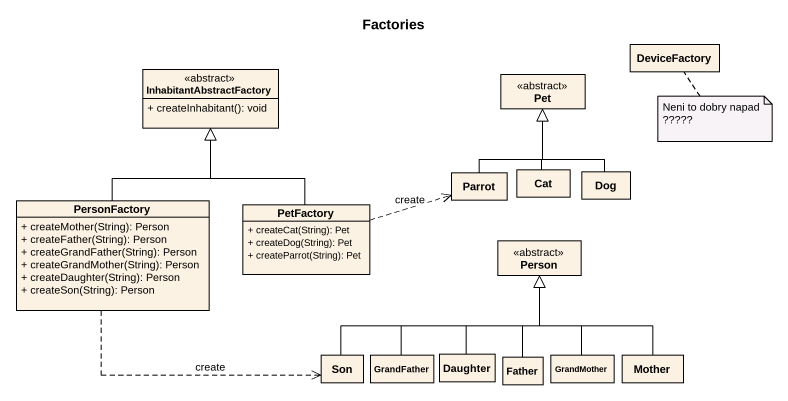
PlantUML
@startuml
title Factories
hide circle
hide empty members
skinparam classAttributeIconSize 0
class DeviceFactory
class InhabitantAbstractFactory <<abstract>> {
  + createInhabitant(): void
}
class Pet <<abstract>>
class Parrot
class Cat
class Dog
class PersonFactory {
  + createMother(String): Person
  + createFather(String): Person
  + createGrandFather(String): Person
  + createGrandMother(String): Person
  + createDaughter(String): Person
  + createSon(String): Person
}
class PetFactory {
  + createCat(String): Pet
  + createDog(String): Pet
  + createParrot(String): Pet
}
class "Person" as Person_ <<abstract>>
class Son
class GrandFather
class Daughter
class Father
class GrandMother
class Mother
Parrot -up-|> Pet
Cat -up-|> Pet
Dog -up-|> Pet
PersonFactory -up-|> InhabitantAbstractFactory
PersonFactory .right.> Son : create
PetFactory -up-|> InhabitantAbstractFactory
PetFactory .right.> Parrot : create
Son -right-|> Person_
GrandFather -up-|> Person_
Daughter -up-|> Person_
Father -up-|> Person_
GrandMother -up-|> Person_
Mother -up-|> Person_
note bottom of DeviceFactory : Neni to dobry napad ?????
@enduml
